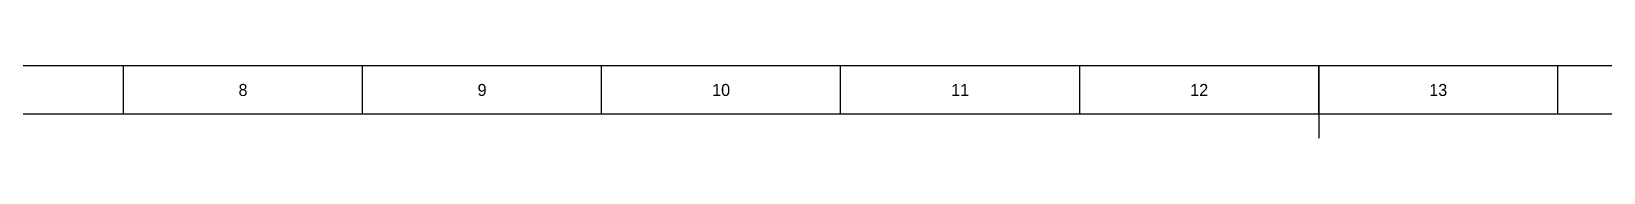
# Model space of a CAD drawing. Extents: x 0 to 2378, y 0 to 1682.
# Drawn here: x 655 to 1307, y 1652 to 1682 of the extents above; entities that cross this region are included whole.
import ezdxf
from ezdxf.enums import TextEntityAlignment as Align

# ---------------------------------------------------------------- set-up
doc = ezdxf.new("R2010")
doc.units = 0
for name, color, linetype in [('FINA', 7, 'CONTINUOUS'), ('NORMA', 7, 'CONTINUOUS'), ('TEXTO', 7, 'CONTINUOUS')]:
    doc.layers.add(name, color=color, linetype=linetype)

msp = doc.modelspace()

# ---------------------------------------------------------------- linework, layer by layer
at = {"layer": 'FINA'}
for p, q in [((2378, 1682), (0, 1682)), ((693.5833, 1662), (693.5833, 1682)), ((792.6667, 1662), (792.6667, 1682)), ((891.75, 1662), (891.75, 1682)), ((990.8333, 1662), (990.8333, 1682)), ((1089.9167, 1662), (1089.9167, 1682)), ((1189, 1662), (1189, 1682)), ((1288.0833, 1662), (1288.0833, 1682))]:
    msp.add_line(p, q, dxfattribs=at)
at = {"layer": 'NORMA'}
for p, q in [((1189, 1682), (1189, 1652)), ((2358, 1662), (40, 1662))]:
    msp.add_line(p, q, dxfattribs=at)

# ---------------------------------------------------------------- texts
at = {"layer": 'TEXTO'}
for s, p in [('8', (743.125, 1672)), ('9', (842.2083, 1672)), ('10', (941.2917, 1672)), ('11', (1040.375, 1672)), ('12', (1139.4583, 1672)), ('13', (1238.5417, 1672))]:
    msp.add_text(s, height=5, dxfattribs=at).set_placement(p, align=Align.MIDDLE_CENTER)

doc.saveas('drawing.dxf')
